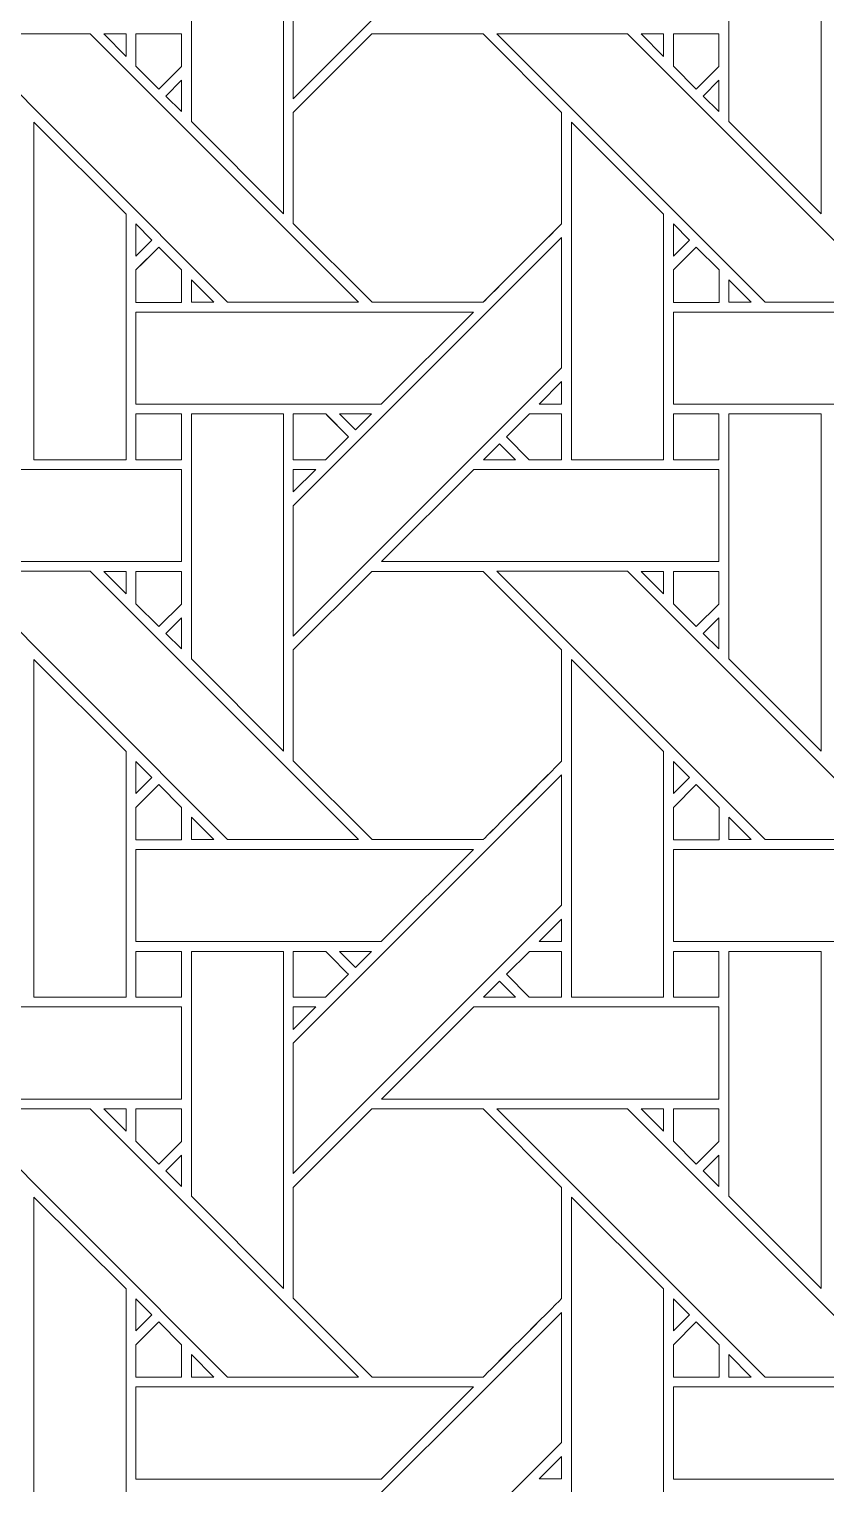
# Model space of a CAD drawing. Header units: inches. Extents: x 4.9 to 19.9, y 1.6 to 16.6.
# Drawn here: x 13.103 to 14.509, y 4.4 to 6.968 of the extents above; entities that cross this region are included whole.
import ezdxf

# ---------------------------------------------------------------- set-up
doc = ezdxf.new("R2010")
doc.units = ezdxf.units.IN
doc.header["$MEASUREMENT"] = 0
doc.layers.add('Design', color=7, linetype='Continuous', lineweight=0)

msp = doc.modelspace()

# ---------------------------------------------------------------- linework, layer by layer
at = {"layer": 'Design'}
for points, knots in [([(12.3829, 16.5948), (8.2407, 16.5948), (4.8829, 13.2369), (4.8829, 9.0948), (4.8829, 4.9526), (8.2407, 1.5948), (12.3829, 1.5948), (16.525, 1.5948), (19.8829, 4.9526), (19.8829, 9.0948), (19.8829, 13.2369), (16.525, 16.5948), (12.3829, 16.5948)], [0, 0, 0, 0, 1, 1, 1, 2, 2, 2, 3, 3, 3, 4, 4, 4, 4]), ([(12.3829, 15.6543), (8.7601, 15.6543), (5.8233, 12.7175), (5.8233, 9.0948), (5.8233, 5.472), (8.7601, 2.5353), (12.3829, 2.5353), (16.0056, 2.5353), (18.9424, 5.472), (18.9424, 9.0948), (18.9424, 12.7175), (16.0056, 15.6543), (12.3829, 15.6543)], [0, 0, 0, 0, 1, 1, 1, 2, 2, 2, 3, 3, 3, 4, 4, 4, 4]), ([(13.5691, 7.0756), (13.5691, 7.0756), (14.0428, 7.5492), (14.0428, 7.5492), (14.0428, 7.5492), (14.0428, 7.3192), (14.0428, 7.3192), (14.0428, 7.3192), (13.5691, 6.8455), (13.5691, 6.8455), (13.5691, 6.8455), (13.5691, 7.0756), (13.5691, 7.0756)], [0, 0, 0, 0, 1, 1, 1, 2, 2, 2, 3, 3, 3, 4, 4, 4, 4]), ([(13.552, 7.2377), (13.552, 7.2377), (13.552, 6.6426), (13.552, 6.6426), (13.552, 6.6426), (13.3891, 6.8055), (13.3891, 6.8055), (13.3891, 6.8055), (13.3891, 7.2377), (13.3891, 7.2377), (13.3891, 7.2377), (13.552, 7.2377), (13.552, 7.2377)], [0, 0, 0, 0, 1, 1, 1, 2, 2, 2, 3, 3, 3, 4, 4, 4, 4]), ([(14.5007, 7.2377), (14.5007, 7.2377), (14.5007, 6.6426), (14.5007, 6.6426), (14.5007, 6.6426), (14.3378, 6.8055), (14.3378, 6.8055), (14.3378, 6.8055), (14.3378, 7.2377), (14.3378, 7.2377), (14.3378, 7.2377), (14.5007, 7.2377), (14.5007, 7.2377)], [0, 0, 0, 0, 1, 1, 1, 2, 2, 2, 3, 3, 3, 4, 4, 4, 4]), ([(12.9795, 6.9599), (12.9795, 6.9599), (13.2105, 6.9599), (13.2105, 6.9599), (13.2105, 6.9599), (13.6841, 6.4862), (13.6841, 6.4862), (13.6841, 6.4862), (13.4531, 6.4862), (13.4531, 6.4862), (13.4531, 6.4862), (12.9795, 6.9599), (12.9795, 6.9599)], [0, 0, 0, 0, 1, 1, 1, 2, 2, 2, 3, 3, 3, 4, 4, 4, 4]), ([(13.2741, 6.9599), (13.2741, 6.9599), (13.2741, 6.92), (13.2741, 6.92), (13.2741, 6.92), (13.2346, 6.9599), (13.2346, 6.9599), (13.2346, 6.9599), (13.2741, 6.9599), (13.2741, 6.9599)], [0, 0, 0, 0, 1, 1, 1, 2, 2, 2, 3, 3, 3, 3]), ([(13.3715, 6.9599), (13.3715, 6.9599), (13.3715, 6.9023), (13.3715, 6.9023), (13.3715, 6.9023), (13.3316, 6.8623), (13.3316, 6.8623), (13.3316, 6.8623), (13.2913, 6.9027), (13.2913, 6.9027), (13.2913, 6.9027), (13.2913, 6.9599), (13.2913, 6.9599), (13.2913, 6.9599), (13.3715, 6.9599), (13.3715, 6.9599)], [0, 0, 0, 0, 1, 1, 1, 2, 2, 2, 3, 3, 3, 4, 4, 4, 5, 5, 5, 5]), ([(13.3316, 6.8623), (13.3316, 6.8623), (13.2913, 6.9027), (13.2913, 6.9027), (13.2913, 6.9027), (13.2913, 6.9599), (13.2913, 6.9599), (13.2913, 6.9599), (13.3715, 6.9599), (13.3715, 6.9599), (13.3715, 6.9599), (13.3715, 6.9023), (13.3715, 6.9023), (13.3715, 6.9023), (13.3316, 6.8623), (13.3316, 6.8623)], [0, 0, 0, 0, 1, 1, 1, 2, 2, 2, 3, 3, 3, 4, 4, 4, 5, 5, 5, 5]), ([(13.7078, 6.9598), (13.7078, 6.9598), (13.904, 6.9598), (13.904, 6.9598), (13.904, 6.9598), (14.0428, 6.8211), (14.0428, 6.8211), (14.0428, 6.8211), (14.0428, 6.6249), (14.0428, 6.6249), (14.025, 6.607), (13.9131, 6.4952), (13.9041, 6.4862), (13.9041, 6.4862), (13.7084, 6.4862), (13.7084, 6.4862), (13.7084, 6.4862), (13.5691, 6.6255), (13.5691, 6.6255), (13.5691, 6.6255), (13.5691, 6.8211), (13.5691, 6.8211), (13.5691, 6.8211), (13.7078, 6.9598), (13.7078, 6.9598)], [0, 0, 0, 0, 1, 1, 1, 2, 2, 2, 3, 3, 3, 4, 4, 4, 5, 5, 5, 6, 6, 6, 7, 7, 7, 8, 8, 8, 8]), ([(13.5691, 6.6255), (13.5691, 6.6255), (13.5691, 6.8211), (13.5691, 6.8211), (13.5691, 6.8211), (13.7078, 6.9598), (13.7078, 6.9598), (13.7078, 6.9598), (13.904, 6.9598), (13.904, 6.9598), (13.904, 6.9598), (14.0428, 6.8211), (14.0428, 6.8211), (14.0428, 6.8211), (14.0428, 6.6249), (14.0428, 6.6249), (14.0247, 6.6067), (13.9129, 6.495), (13.9041, 6.4862), (13.9041, 6.4862), (13.7084, 6.4862), (13.7084, 6.4862), (13.7084, 6.4862), (13.5691, 6.6255), (13.5691, 6.6255)], [0, 0, 0, 0, 1, 1, 1, 2, 2, 2, 3, 3, 3, 4, 4, 4, 5, 5, 5, 6, 6, 6, 7, 7, 7, 8, 8, 8, 8]), ([(13.9283, 6.9599), (13.9283, 6.9599), (14.1592, 6.9599), (14.1592, 6.9599), (14.1592, 6.9599), (14.6329, 6.4862), (14.6329, 6.4862), (14.6329, 6.4862), (14.4018, 6.4862), (14.4018, 6.4862), (14.4018, 6.4862), (13.9283, 6.9599), (13.9283, 6.9599)], [0, 0, 0, 0, 1, 1, 1, 2, 2, 2, 3, 3, 3, 4, 4, 4, 4]), ([(14.2228, 6.9599), (14.2228, 6.9599), (14.2228, 6.92), (14.2228, 6.92), (14.2228, 6.92), (14.1833, 6.9599), (14.1833, 6.9599), (14.1833, 6.9599), (14.2228, 6.9599), (14.2228, 6.9599)], [0, 0, 0, 0, 1, 1, 1, 2, 2, 2, 3, 3, 3, 3]), ([(14.3203, 6.9599), (14.3203, 6.9599), (14.3203, 6.9023), (14.3203, 6.9023), (14.3203, 6.9023), (14.2803, 6.8623), (14.2803, 6.8623), (14.2803, 6.8623), (14.24, 6.9027), (14.24, 6.9027), (14.24, 6.9027), (14.24, 6.9599), (14.24, 6.9599), (14.24, 6.9599), (14.3203, 6.9599), (14.3203, 6.9599)], [0, 0, 0, 0, 1, 1, 1, 2, 2, 2, 3, 3, 3, 4, 4, 4, 5, 5, 5, 5]), ([(14.2803, 6.8623), (14.2803, 6.8623), (14.24, 6.9027), (14.24, 6.9027), (14.24, 6.9027), (14.24, 6.9599), (14.24, 6.9599), (14.24, 6.9599), (14.3203, 6.9599), (14.3203, 6.9599), (14.3203, 6.9599), (14.3203, 6.9023), (14.3203, 6.9023), (14.3203, 6.9023), (14.2803, 6.8623), (14.2803, 6.8623)], [0, 0, 0, 0, 1, 1, 1, 2, 2, 2, 3, 3, 3, 4, 4, 4, 5, 5, 5, 5]), ([(13.3715, 6.878), (13.3715, 6.878), (13.3715, 6.8229), (13.3715, 6.8229), (13.3715, 6.8229), (13.3438, 6.8503), (13.3438, 6.8503), (13.3438, 6.8503), (13.3715, 6.878), (13.3715, 6.878)], [0, 0, 0, 0, 1, 1, 1, 2, 2, 2, 3, 3, 3, 3]), ([(14.3203, 6.878), (14.3203, 6.878), (14.3203, 6.8229), (14.3203, 6.8229), (14.3203, 6.8229), (14.2925, 6.8503), (14.2925, 6.8503), (14.2925, 6.8503), (14.3203, 6.878), (14.3203, 6.878)], [0, 0, 0, 0, 1, 1, 1, 2, 2, 2, 3, 3, 3, 3]), ([(13.274, 6.6419), (13.274, 6.6419), (13.274, 6.2082), (13.274, 6.2082), (13.274, 6.2082), (13.1112, 6.2082), (13.1112, 6.2082), (13.1112, 6.2082), (13.1112, 6.8041), (13.1112, 6.8041), (13.1112, 6.8041), (13.274, 6.6419), (13.274, 6.6419)], [0, 0, 0, 0, 1, 1, 1, 2, 2, 2, 3, 3, 3, 4, 4, 4, 4]), ([(14.2227, 6.6419), (14.2227, 6.6419), (14.2227, 6.2082), (14.2227, 6.2082), (14.2227, 6.2082), (14.0599, 6.2082), (14.0599, 6.2082), (14.0599, 6.2082), (14.0599, 6.8041), (14.0599, 6.8041), (14.0599, 6.8041), (14.2227, 6.6419), (14.2227, 6.6419)], [0, 0, 0, 0, 1, 1, 1, 2, 2, 2, 3, 3, 3, 4, 4, 4, 4]), ([(13.2913, 6.5677), (13.2913, 6.5677), (13.2913, 6.6244), (13.2913, 6.6244), (13.2913, 6.6244), (13.3195, 6.5958), (13.3195, 6.5958), (13.3195, 6.5958), (13.2913, 6.5677), (13.2913, 6.5677)], [0, 0, 0, 0, 1, 1, 1, 2, 2, 2, 3, 3, 3, 3]), ([(13.5691, 6.1269), (13.5691, 6.1269), (14.0428, 6.6005), (14.0428, 6.6005), (14.0428, 6.6005), (14.0428, 6.3705), (14.0428, 6.3705), (14.0428, 6.3705), (13.5691, 5.8968), (13.5691, 5.8968), (13.5691, 5.8968), (13.5691, 6.1269), (13.5691, 6.1269)], [0, 0, 0, 0, 1, 1, 1, 2, 2, 2, 3, 3, 3, 4, 4, 4, 4]), ([(14.24, 6.5677), (14.24, 6.5677), (14.24, 6.6244), (14.24, 6.6244), (14.24, 6.6244), (14.2682, 6.5958), (14.2682, 6.5958), (14.2682, 6.5958), (14.24, 6.5677), (14.24, 6.5677)], [0, 0, 0, 0, 1, 1, 1, 2, 2, 2, 3, 3, 3, 3]), ([(13.2913, 6.486), (13.2913, 6.486), (13.2913, 6.5433), (13.2913, 6.5433), (13.2913, 6.5433), (13.3316, 6.5836), (13.3316, 6.5836), (13.3316, 6.5836), (13.3719, 6.5433), (13.3719, 6.5433), (13.3719, 6.5433), (13.3719, 6.486), (13.3719, 6.486), (13.3719, 6.486), (13.2913, 6.486), (13.2913, 6.486)], [0, 0, 0, 0, 1, 1, 1, 2, 2, 2, 3, 3, 3, 4, 4, 4, 5, 5, 5, 5]), ([(13.3049, 6.5569), (13.3049, 6.5569), (13.3316, 6.5836), (13.3316, 6.5836), (13.3316, 6.5836), (13.3719, 6.5433), (13.3719, 6.5433), (13.3719, 6.5433), (13.3719, 6.486), (13.3719, 6.486), (13.3719, 6.486), (13.2913, 6.486), (13.2913, 6.486), (13.2913, 6.486), (13.2913, 6.5433), (13.2913, 6.5433), (13.2913, 6.5433), (13.3049, 6.5569), (13.3049, 6.5569)], [0, 0, 0, 0, 1, 1, 1, 2, 2, 2, 3, 3, 3, 4, 4, 4, 5, 5, 5, 6, 6, 6, 6]), ([(14.24, 6.486), (14.24, 6.486), (14.24, 6.5433), (14.24, 6.5433), (14.24, 6.5433), (14.2803, 6.5836), (14.2803, 6.5836), (14.2803, 6.5836), (14.3207, 6.5433), (14.3207, 6.5433), (14.3207, 6.5433), (14.3207, 6.486), (14.3207, 6.486), (14.3207, 6.486), (14.24, 6.486), (14.24, 6.486)], [0, 0, 0, 0, 1, 1, 1, 2, 2, 2, 3, 3, 3, 4, 4, 4, 5, 5, 5, 5]), ([(14.24, 6.5433), (14.24, 6.5433), (14.2803, 6.5836), (14.2803, 6.5836), (14.2803, 6.5836), (14.3207, 6.5433), (14.3207, 6.5433), (14.3207, 6.5433), (14.3207, 6.486), (14.3207, 6.486), (14.3207, 6.486), (14.24, 6.486), (14.24, 6.486), (14.24, 6.486), (14.24, 6.5433), (14.24, 6.5433)], [0, 0, 0, 0, 1, 1, 1, 2, 2, 2, 3, 3, 3, 4, 4, 4, 5, 5, 5, 5]), ([(13.4289, 6.4862), (13.4289, 6.4862), (13.3892, 6.4862), (13.3892, 6.4862), (13.3892, 6.4862), (13.3892, 6.526), (13.3892, 6.526), (13.3892, 6.526), (13.4289, 6.4862), (13.4289, 6.4862)], [0, 0, 0, 0, 1, 1, 1, 2, 2, 2, 3, 3, 3, 3]), ([(14.3776, 6.4862), (14.3776, 6.4862), (14.3379, 6.4862), (14.3379, 6.4862), (14.3379, 6.4862), (14.3379, 6.526), (14.3379, 6.526), (14.3379, 6.526), (14.3776, 6.4862), (14.3776, 6.4862)], [0, 0, 0, 0, 1, 1, 1, 2, 2, 2, 3, 3, 3, 3]), ([(13.2913, 6.3063), (13.2913, 6.3063), (13.2913, 6.469), (13.2913, 6.469), (13.2913, 6.469), (13.887, 6.469), (13.887, 6.469), (13.887, 6.469), (13.7242, 6.3063), (13.7242, 6.3063), (13.7242, 6.3063), (13.2913, 6.3063), (13.2913, 6.3063)], [0, 0, 0, 0, 1, 1, 1, 2, 2, 2, 3, 3, 3, 4, 4, 4, 4]), ([(14.24, 6.3063), (14.24, 6.3063), (14.24, 6.469), (14.24, 6.469), (14.24, 6.469), (14.8357, 6.469), (14.8357, 6.469), (14.8357, 6.469), (14.673, 6.3063), (14.673, 6.3063), (14.673, 6.3063), (14.24, 6.3063), (14.24, 6.3063)], [0, 0, 0, 0, 1, 1, 1, 2, 2, 2, 3, 3, 3, 4, 4, 4, 4]), ([(14.003, 6.3063), (14.003, 6.3063), (14.0428, 6.3461), (14.0428, 6.3461), (14.0428, 6.3461), (14.0428, 6.3063), (14.0428, 6.3063), (14.0428, 6.3063), (14.003, 6.3063), (14.003, 6.3063)], [0, 0, 0, 0, 1, 1, 1, 2, 2, 2, 3, 3, 3, 3]), ([(13.2913, 6.289), (13.2913, 6.289), (13.3715, 6.289), (13.3715, 6.289), (13.3715, 6.289), (13.3715, 6.2082), (13.3715, 6.2082), (13.3715, 6.2082), (13.2913, 6.2082), (13.2913, 6.2082), (13.2913, 6.2082), (13.2913, 6.289), (13.2913, 6.289)], [0, 0, 0, 0, 1, 1, 1, 2, 2, 2, 3, 3, 3, 4, 4, 4, 4]), ([(13.3715, 6.289), (13.3715, 6.289), (13.3715, 6.2082), (13.3715, 6.2082), (13.3715, 6.2082), (13.2913, 6.2082), (13.2913, 6.2082), (13.2913, 6.2082), (13.2913, 6.289), (13.2913, 6.289), (13.2913, 6.289), (13.3715, 6.289), (13.3715, 6.289)], [0, 0, 0, 0, 1, 1, 1, 2, 2, 2, 3, 3, 3, 4, 4, 4, 4]), ([(13.552, 6.289), (13.552, 6.289), (13.552, 5.6939), (13.552, 5.6939), (13.552, 5.6939), (13.3891, 5.8568), (13.3891, 5.8568), (13.3891, 5.8568), (13.3891, 6.289), (13.3891, 6.289), (13.3891, 6.289), (13.552, 6.289), (13.552, 6.289)], [0, 0, 0, 0, 1, 1, 1, 2, 2, 2, 3, 3, 3, 4, 4, 4, 4]), ([(13.6262, 6.289), (13.6313, 6.2839), (13.6621, 6.2531), (13.6665, 6.2486), (13.6665, 6.2486), (13.6261, 6.2082), (13.6261, 6.2082), (13.6261, 6.2082), (13.5691, 6.2082), (13.5691, 6.2082), (13.5691, 6.2082), (13.5691, 6.289), (13.5691, 6.289), (13.5691, 6.289), (13.6262, 6.289), (13.6262, 6.289)], [0, 0, 0, 0, 1, 1, 1, 2, 2, 2, 3, 3, 3, 4, 4, 4, 5, 5, 5, 5]), ([(13.5691, 6.2082), (13.5691, 6.2082), (13.5691, 6.289), (13.5691, 6.289), (13.5691, 6.289), (13.6262, 6.289), (13.6262, 6.289), (13.6262, 6.289), (13.6665, 6.2486), (13.6665, 6.2486), (13.6665, 6.2486), (13.6261, 6.2082), (13.6261, 6.2082), (13.6261, 6.2082), (13.5691, 6.2082), (13.5691, 6.2082)], [0, 0, 0, 0, 1, 1, 1, 2, 2, 2, 3, 3, 3, 4, 4, 4, 5, 5, 5, 5]), ([(13.6505, 6.289), (13.6505, 6.289), (13.707, 6.289), (13.707, 6.289), (13.707, 6.289), (13.6787, 6.2608), (13.6787, 6.2608), (13.6787, 6.2608), (13.6505, 6.289), (13.6505, 6.289)], [0, 0, 0, 0, 1, 1, 1, 2, 2, 2, 3, 3, 3, 3]), ([(13.9857, 6.2082), (13.9857, 6.2082), (13.9453, 6.2486), (13.9453, 6.2486), (13.9453, 6.2486), (13.9858, 6.289), (13.9858, 6.289), (13.9858, 6.289), (14.0428, 6.289), (14.0428, 6.289), (14.0428, 6.289), (14.0428, 6.2082), (14.0428, 6.2082), (14.0428, 6.2082), (13.9857, 6.2082), (13.9857, 6.2082)], [0, 0, 0, 0, 1, 1, 1, 2, 2, 2, 3, 3, 3, 4, 4, 4, 5, 5, 5, 5]), ([(13.9453, 6.2486), (13.9453, 6.2486), (13.9858, 6.289), (13.9858, 6.289), (13.9858, 6.289), (14.0428, 6.289), (14.0428, 6.289), (14.0428, 6.289), (14.0428, 6.2082), (14.0428, 6.2082), (14.0428, 6.2082), (13.9857, 6.2082), (13.9857, 6.2082), (13.9857, 6.2082), (13.9453, 6.2486), (13.9453, 6.2486)], [0, 0, 0, 0, 1, 1, 1, 2, 2, 2, 3, 3, 3, 4, 4, 4, 5, 5, 5, 5]), ([(14.3203, 6.2082), (14.3203, 6.2082), (14.24, 6.2082), (14.24, 6.2082), (14.24, 6.2082), (14.24, 6.289), (14.24, 6.289), (14.24, 6.289), (14.3203, 6.289), (14.3203, 6.289), (14.3203, 6.289), (14.3203, 6.2082), (14.3203, 6.2082)], [0, 0, 0, 0, 1, 1, 1, 2, 2, 2, 3, 3, 3, 4, 4, 4, 4]), ([(14.24, 6.2082), (14.24, 6.2082), (14.24, 6.289), (14.24, 6.289), (14.24, 6.289), (14.3203, 6.289), (14.3203, 6.289), (14.3203, 6.289), (14.3203, 6.2082), (14.3203, 6.2082), (14.3203, 6.2082), (14.24, 6.2082), (14.24, 6.2082)], [0, 0, 0, 0, 1, 1, 1, 2, 2, 2, 3, 3, 3, 4, 4, 4, 4]), ([(14.5007, 6.289), (14.5007, 6.289), (14.5007, 5.6939), (14.5007, 5.6939), (14.5007, 5.6939), (14.3378, 5.8568), (14.3378, 5.8568), (14.3378, 5.8568), (14.3378, 6.289), (14.3378, 6.289), (14.3378, 6.289), (14.5007, 6.289), (14.5007, 6.289)], [0, 0, 0, 0, 1, 1, 1, 2, 2, 2, 3, 3, 3, 4, 4, 4, 4]), ([(13.9615, 6.2082), (13.9615, 6.2082), (13.905, 6.2082), (13.905, 6.2082), (13.905, 6.2082), (13.9332, 6.2365), (13.9332, 6.2365), (13.9332, 6.2365), (13.9615, 6.2082), (13.9615, 6.2082)], [0, 0, 0, 0, 1, 1, 1, 2, 2, 2, 3, 3, 3, 3]), ([(12.7762, 6.0283), (12.7762, 6.0283), (12.9391, 6.1911), (12.9391, 6.1911), (12.9391, 6.1911), (13.3715, 6.1911), (13.3715, 6.1911), (13.3715, 6.1911), (13.3715, 6.0283), (13.3715, 6.0283), (13.3715, 6.0283), (12.7762, 6.0283), (12.7762, 6.0283)], [0, 0, 0, 0, 1, 1, 1, 2, 2, 2, 3, 3, 3, 4, 4, 4, 4]), ([(13.609, 6.1911), (13.609, 6.1911), (13.5691, 6.1513), (13.5691, 6.1513), (13.5691, 6.1513), (13.5691, 6.1911), (13.5691, 6.1911), (13.5691, 6.1911), (13.609, 6.1911), (13.609, 6.1911)], [0, 0, 0, 0, 1, 1, 1, 2, 2, 2, 3, 3, 3, 3]), ([(13.725, 6.0283), (13.725, 6.0283), (13.8878, 6.1911), (13.8878, 6.1911), (13.8878, 6.1911), (14.3203, 6.1911), (14.3203, 6.1911), (14.3203, 6.1911), (14.3203, 6.0283), (14.3203, 6.0283), (14.3203, 6.0283), (13.725, 6.0283), (13.725, 6.0283)], [0, 0, 0, 0, 1, 1, 1, 2, 2, 2, 3, 3, 3, 4, 4, 4, 4]), ([(12.9795, 6.0112), (12.9795, 6.0112), (13.2105, 6.0112), (13.2105, 6.0112), (13.2105, 6.0112), (13.6841, 5.5375), (13.6841, 5.5375), (13.6841, 5.5375), (13.4531, 5.5375), (13.4531, 5.5375), (13.4531, 5.5375), (12.9795, 6.0112), (12.9795, 6.0112)], [0, 0, 0, 0, 1, 1, 1, 2, 2, 2, 3, 3, 3, 4, 4, 4, 4]), ([(13.2741, 6.0111), (13.2741, 6.0111), (13.2741, 5.9713), (13.2741, 5.9713), (13.2741, 5.9713), (13.2346, 6.0111), (13.2346, 6.0111), (13.2346, 6.0111), (13.2741, 6.0111), (13.2741, 6.0111)], [0, 0, 0, 0, 1, 1, 1, 2, 2, 2, 3, 3, 3, 3]), ([(13.3715, 6.0111), (13.3715, 6.0111), (13.3715, 5.9535), (13.3715, 5.9535), (13.3715, 5.9535), (13.3316, 5.9136), (13.3316, 5.9136), (13.3316, 5.9136), (13.2913, 5.9539), (13.2913, 5.9539), (13.2913, 5.9539), (13.2913, 6.0111), (13.2913, 6.0111), (13.2913, 6.0111), (13.3715, 6.0111), (13.3715, 6.0111)], [0, 0, 0, 0, 1, 1, 1, 2, 2, 2, 3, 3, 3, 4, 4, 4, 5, 5, 5, 5]), ([(13.3316, 5.9136), (13.3316, 5.9136), (13.2913, 5.9539), (13.2913, 5.9539), (13.2913, 5.9539), (13.2913, 6.0111), (13.2913, 6.0111), (13.2913, 6.0111), (13.3715, 6.0111), (13.3715, 6.0111), (13.3715, 6.0111), (13.3715, 5.9535), (13.3715, 5.9535), (13.3715, 5.9535), (13.3316, 5.9136), (13.3316, 5.9136)], [0, 0, 0, 0, 1, 1, 1, 2, 2, 2, 3, 3, 3, 4, 4, 4, 5, 5, 5, 5]), ([(13.7078, 6.0111), (13.7078, 6.0111), (13.904, 6.0111), (13.904, 6.0111), (13.904, 6.0111), (14.0428, 5.8724), (14.0428, 5.8724), (14.0428, 5.8724), (14.0428, 5.6762), (14.0428, 5.6762), (14.025, 5.6582), (13.9131, 5.5465), (13.9041, 5.5375), (13.9041, 5.5375), (13.7084, 5.5375), (13.7084, 5.5375), (13.7084, 5.5375), (13.5691, 5.6767), (13.5691, 5.6767), (13.5691, 5.6767), (13.5691, 5.8724), (13.5691, 5.8724), (13.5691, 5.8724), (13.7078, 6.0111), (13.7078, 6.0111)], [0, 0, 0, 0, 1, 1, 1, 2, 2, 2, 3, 3, 3, 4, 4, 4, 5, 5, 5, 6, 6, 6, 7, 7, 7, 8, 8, 8, 8]), ([(13.5691, 5.6767), (13.5691, 5.6767), (13.5691, 5.8724), (13.5691, 5.8724), (13.5691, 5.8724), (13.7078, 6.0111), (13.7078, 6.0111), (13.7078, 6.0111), (13.904, 6.0111), (13.904, 6.0111), (13.904, 6.0111), (14.0428, 5.8724), (14.0428, 5.8724), (14.0428, 5.8724), (14.0428, 5.6762), (14.0428, 5.6762), (14.0248, 5.658), (13.9129, 5.5463), (13.9041, 5.5375), (13.9041, 5.5375), (13.7084, 5.5375), (13.7084, 5.5375), (13.7084, 5.5375), (13.5691, 5.6767), (13.5691, 5.6767)], [0, 0, 0, 0, 1, 1, 1, 2, 2, 2, 3, 3, 3, 4, 4, 4, 5, 5, 5, 6, 6, 6, 7, 7, 7, 8, 8, 8, 8]), ([(13.9283, 6.0112), (13.9283, 6.0112), (14.1592, 6.0112), (14.1592, 6.0112), (14.1592, 6.0112), (14.6329, 5.5375), (14.6329, 5.5375), (14.6329, 5.5375), (14.4018, 5.5375), (14.4018, 5.5375), (14.4018, 5.5375), (13.9283, 6.0112), (13.9283, 6.0112)], [0, 0, 0, 0, 1, 1, 1, 2, 2, 2, 3, 3, 3, 4, 4, 4, 4]), ([(14.2228, 6.0111), (14.2228, 6.0111), (14.2228, 5.9713), (14.2228, 5.9713), (14.2228, 5.9713), (14.1833, 6.0111), (14.1833, 6.0111), (14.1833, 6.0111), (14.2228, 6.0111), (14.2228, 6.0111)], [0, 0, 0, 0, 1, 1, 1, 2, 2, 2, 3, 3, 3, 3]), ([(14.3203, 6.0111), (14.3203, 6.0111), (14.3203, 5.9535), (14.3203, 5.9535), (14.3203, 5.9535), (14.2803, 5.9136), (14.2803, 5.9136), (14.2803, 5.9136), (14.24, 5.9539), (14.24, 5.9539), (14.24, 5.9539), (14.24, 6.0111), (14.24, 6.0111), (14.24, 6.0111), (14.3203, 6.0111), (14.3203, 6.0111)], [0, 0, 0, 0, 1, 1, 1, 2, 2, 2, 3, 3, 3, 4, 4, 4, 5, 5, 5, 5]), ([(14.2803, 5.9136), (14.2803, 5.9136), (14.24, 5.9539), (14.24, 5.9539), (14.24, 5.9539), (14.24, 6.0111), (14.24, 6.0111), (14.24, 6.0111), (14.3203, 6.0111), (14.3203, 6.0111), (14.3203, 6.0111), (14.3203, 5.9535), (14.3203, 5.9535), (14.3203, 5.9535), (14.2803, 5.9136), (14.2803, 5.9136)], [0, 0, 0, 0, 1, 1, 1, 2, 2, 2, 3, 3, 3, 4, 4, 4, 5, 5, 5, 5]), ([(13.3715, 5.9293), (13.3715, 5.9293), (13.3715, 5.8741), (13.3715, 5.8741), (13.3715, 5.8741), (13.3438, 5.9015), (13.3438, 5.9015), (13.3438, 5.9015), (13.3715, 5.9293), (13.3715, 5.9293)], [0, 0, 0, 0, 1, 1, 1, 2, 2, 2, 3, 3, 3, 3]), ([(14.3203, 5.9293), (14.3203, 5.9293), (14.3203, 5.8741), (14.3203, 5.8741), (14.3203, 5.8741), (14.2925, 5.9015), (14.2925, 5.9015), (14.2925, 5.9015), (14.3203, 5.9293), (14.3203, 5.9293)], [0, 0, 0, 0, 1, 1, 1, 2, 2, 2, 3, 3, 3, 3]), ([(13.274, 5.6932), (13.274, 5.6932), (13.274, 5.2595), (13.274, 5.2595), (13.274, 5.2595), (13.1112, 5.2595), (13.1112, 5.2595), (13.1112, 5.2595), (13.1112, 5.8553), (13.1112, 5.8553), (13.1112, 5.8553), (13.274, 5.6932), (13.274, 5.6932)], [0, 0, 0, 0, 1, 1, 1, 2, 2, 2, 3, 3, 3, 4, 4, 4, 4]), ([(14.2227, 5.6932), (14.2227, 5.6932), (14.2227, 5.2595), (14.2227, 5.2595), (14.2227, 5.2595), (14.0599, 5.2595), (14.0599, 5.2595), (14.0599, 5.2595), (14.0599, 5.8553), (14.0599, 5.8553), (14.0599, 5.8553), (14.2227, 5.6932), (14.2227, 5.6932)], [0, 0, 0, 0, 1, 1, 1, 2, 2, 2, 3, 3, 3, 4, 4, 4, 4]), ([(13.2913, 5.6189), (13.2913, 5.6189), (13.2913, 5.6757), (13.2913, 5.6757), (13.2913, 5.6757), (13.3195, 5.6471), (13.3195, 5.6471), (13.3195, 5.6471), (13.2913, 5.6189), (13.2913, 5.6189)], [0, 0, 0, 0, 1, 1, 1, 2, 2, 2, 3, 3, 3, 3]), ([(13.5691, 5.1782), (13.5691, 5.1782), (14.0428, 5.6518), (14.0428, 5.6518), (14.0428, 5.6518), (14.0428, 5.4217), (14.0428, 5.4217), (14.0428, 5.4217), (13.5691, 4.9481), (13.5691, 4.9481), (13.5691, 4.9481), (13.5691, 5.1782), (13.5691, 5.1782)], [0, 0, 0, 0, 1, 1, 1, 2, 2, 2, 3, 3, 3, 4, 4, 4, 4]), ([(14.24, 5.6189), (14.24, 5.6189), (14.24, 5.6757), (14.24, 5.6757), (14.24, 5.6757), (14.2682, 5.6471), (14.2682, 5.6471), (14.2682, 5.6471), (14.24, 5.6189), (14.24, 5.6189)], [0, 0, 0, 0, 1, 1, 1, 2, 2, 2, 3, 3, 3, 3]), ([(13.2913, 5.5372), (13.2913, 5.5372), (13.2913, 5.5945), (13.2913, 5.5945), (13.2913, 5.5945), (13.3316, 5.6349), (13.3316, 5.6349), (13.3316, 5.6349), (13.3719, 5.5945), (13.3719, 5.5945), (13.3719, 5.5945), (13.3719, 5.5372), (13.3719, 5.5372), (13.3719, 5.5372), (13.2913, 5.5372), (13.2913, 5.5372)], [0, 0, 0, 0, 1, 1, 1, 2, 2, 2, 3, 3, 3, 4, 4, 4, 5, 5, 5, 5]), ([(13.3316, 5.6349), (13.3316, 5.6349), (13.3719, 5.5945), (13.3719, 5.5945), (13.3719, 5.5945), (13.3719, 5.5372), (13.3719, 5.5372), (13.3719, 5.5372), (13.2913, 5.5372), (13.2913, 5.5372), (13.2913, 5.5372), (13.2913, 5.5945), (13.2913, 5.5945), (13.2913, 5.5945), (13.3316, 5.6349), (13.3316, 5.6349)], [0, 0, 0, 0, 1, 1, 1, 2, 2, 2, 3, 3, 3, 4, 4, 4, 5, 5, 5, 5]), ([(14.24, 5.5372), (14.24, 5.5372), (14.24, 5.5945), (14.24, 5.5945), (14.24, 5.5945), (14.2803, 5.6349), (14.2803, 5.6349), (14.2803, 5.6349), (14.3207, 5.5945), (14.3207, 5.5945), (14.3207, 5.5945), (14.3207, 5.5372), (14.3207, 5.5372), (14.3207, 5.5372), (14.24, 5.5372), (14.24, 5.5372)], [0, 0, 0, 0, 1, 1, 1, 2, 2, 2, 3, 3, 3, 4, 4, 4, 5, 5, 5, 5]), ([(14.24, 5.5945), (14.24, 5.5945), (14.2803, 5.6349), (14.2803, 5.6349), (14.2803, 5.6349), (14.3207, 5.5945), (14.3207, 5.5945), (14.3207, 5.5945), (14.3207, 5.5372), (14.3207, 5.5372), (14.3207, 5.5372), (14.24, 5.5372), (14.24, 5.5372), (14.24, 5.5372), (14.24, 5.5945), (14.24, 5.5945)], [0, 0, 0, 0, 1, 1, 1, 2, 2, 2, 3, 3, 3, 4, 4, 4, 5, 5, 5, 5]), ([(13.4289, 5.5375), (13.4289, 5.5375), (13.3892, 5.5375), (13.3892, 5.5375), (13.3892, 5.5375), (13.3892, 5.5773), (13.3892, 5.5773), (13.3892, 5.5773), (13.4289, 5.5375), (13.4289, 5.5375)], [0, 0, 0, 0, 1, 1, 1, 2, 2, 2, 3, 3, 3, 3]), ([(14.3776, 5.5375), (14.3776, 5.5375), (14.3379, 5.5375), (14.3379, 5.5375), (14.3379, 5.5375), (14.3379, 5.5773), (14.3379, 5.5773), (14.3379, 5.5773), (14.3776, 5.5375), (14.3776, 5.5375)], [0, 0, 0, 0, 1, 1, 1, 2, 2, 2, 3, 3, 3, 3]), ([(13.2913, 5.3576), (13.2913, 5.3576), (13.2913, 5.5203), (13.2913, 5.5203), (13.2913, 5.5203), (13.887, 5.5203), (13.887, 5.5203), (13.887, 5.5203), (13.7242, 5.3576), (13.7242, 5.3576), (13.7242, 5.3576), (13.2913, 5.3576), (13.2913, 5.3576)], [0, 0, 0, 0, 1, 1, 1, 2, 2, 2, 3, 3, 3, 4, 4, 4, 4]), ([(14.24, 5.3576), (14.24, 5.3576), (14.24, 5.5203), (14.24, 5.5203), (14.24, 5.5203), (14.8357, 5.5203), (14.8357, 5.5203), (14.8357, 5.5203), (14.673, 5.3576), (14.673, 5.3576), (14.673, 5.3576), (14.24, 5.3576), (14.24, 5.3576)], [0, 0, 0, 0, 1, 1, 1, 2, 2, 2, 3, 3, 3, 4, 4, 4, 4]), ([(14.003, 5.3576), (14.003, 5.3576), (14.0428, 5.3973), (14.0428, 5.3973), (14.0428, 5.3973), (14.0428, 5.3576), (14.0428, 5.3576), (14.0428, 5.3576), (14.003, 5.3576), (14.003, 5.3576)], [0, 0, 0, 0, 1, 1, 1, 2, 2, 2, 3, 3, 3, 3]), ([(13.2913, 5.3403), (13.2913, 5.3403), (13.3715, 5.3403), (13.3715, 5.3403), (13.3715, 5.3403), (13.3715, 5.2595), (13.3715, 5.2595), (13.3715, 5.2595), (13.2913, 5.2595), (13.2913, 5.2595), (13.2913, 5.2595), (13.2913, 5.3403), (13.2913, 5.3403)], [0, 0, 0, 0, 1, 1, 1, 2, 2, 2, 3, 3, 3, 4, 4, 4, 4]), ([(13.3715, 5.3403), (13.3715, 5.3403), (13.3715, 5.2595), (13.3715, 5.2595), (13.3715, 5.2595), (13.2913, 5.2595), (13.2913, 5.2595), (13.2913, 5.2595), (13.2913, 5.3403), (13.2913, 5.3403), (13.2913, 5.3403), (13.3715, 5.3403), (13.3715, 5.3403)], [0, 0, 0, 0, 1, 1, 1, 2, 2, 2, 3, 3, 3, 4, 4, 4, 4]), ([(13.552, 5.3403), (13.552, 5.3403), (13.552, 4.7452), (13.552, 4.7452), (13.552, 4.7452), (13.3891, 4.9081), (13.3891, 4.9081), (13.3891, 4.9081), (13.3891, 5.3403), (13.3891, 5.3403), (13.3891, 5.3403), (13.552, 5.3403), (13.552, 5.3403)], [0, 0, 0, 0, 1, 1, 1, 2, 2, 2, 3, 3, 3, 4, 4, 4, 4]), ([(13.6262, 5.3403), (13.6313, 5.3351), (13.6621, 5.3043), (13.6665, 5.2999), (13.6665, 5.2999), (13.6261, 5.2595), (13.6261, 5.2595), (13.6261, 5.2595), (13.5691, 5.2595), (13.5691, 5.2595), (13.5691, 5.2595), (13.5691, 5.3403), (13.5691, 5.3403), (13.5691, 5.3403), (13.6262, 5.3403), (13.6262, 5.3403)], [0, 0, 0, 0, 1, 1, 1, 2, 2, 2, 3, 3, 3, 4, 4, 4, 5, 5, 5, 5]), ([(13.5691, 5.2595), (13.5691, 5.2595), (13.5691, 5.3403), (13.5691, 5.3403), (13.5691, 5.3403), (13.6262, 5.3403), (13.6262, 5.3403), (13.6313, 5.3351), (13.6621, 5.3043), (13.6665, 5.2999), (13.6665, 5.2999), (13.6261, 5.2595), (13.6261, 5.2595), (13.6261, 5.2595), (13.5691, 5.2595), (13.5691, 5.2595)], [0, 0, 0, 0, 1, 1, 1, 2, 2, 2, 3, 3, 3, 4, 4, 4, 5, 5, 5, 5]), ([(13.6505, 5.3403), (13.6505, 5.3403), (13.707, 5.3403), (13.707, 5.3403), (13.707, 5.3403), (13.6787, 5.3121), (13.6787, 5.3121), (13.6787, 5.3121), (13.6505, 5.3403), (13.6505, 5.3403)], [0, 0, 0, 0, 1, 1, 1, 2, 2, 2, 3, 3, 3, 3]), ([(13.9857, 5.2595), (13.9857, 5.2595), (13.9453, 5.2998), (13.9453, 5.2998), (13.9453, 5.2998), (13.9858, 5.3403), (13.9858, 5.3403), (13.9858, 5.3403), (14.0428, 5.3403), (14.0428, 5.3403), (14.0428, 5.3403), (14.0428, 5.2595), (14.0428, 5.2595), (14.0428, 5.2595), (13.9857, 5.2595), (13.9857, 5.2595)], [0, 0, 0, 0, 1, 1, 1, 2, 2, 2, 3, 3, 3, 4, 4, 4, 5, 5, 5, 5]), ([(13.9453, 5.2998), (13.9453, 5.2998), (13.9858, 5.3403), (13.9858, 5.3403), (13.9858, 5.3403), (14.0428, 5.3403), (14.0428, 5.3403), (14.0428, 5.3403), (14.0428, 5.2595), (14.0428, 5.2595), (14.0428, 5.2595), (13.9857, 5.2595), (13.9857, 5.2595), (13.9857, 5.2595), (13.9453, 5.2998), (13.9453, 5.2998)], [0, 0, 0, 0, 1, 1, 1, 2, 2, 2, 3, 3, 3, 4, 4, 4, 5, 5, 5, 5]), ([(14.3203, 5.2595), (14.3203, 5.2595), (14.24, 5.2595), (14.24, 5.2595), (14.24, 5.2595), (14.24, 5.3403), (14.24, 5.3403), (14.24, 5.3403), (14.3203, 5.3403), (14.3203, 5.3403), (14.3203, 5.3403), (14.3203, 5.2595), (14.3203, 5.2595)], [0, 0, 0, 0, 1, 1, 1, 2, 2, 2, 3, 3, 3, 4, 4, 4, 4]), ([(14.24, 5.2595), (14.24, 5.2595), (14.24, 5.3403), (14.24, 5.3403), (14.24, 5.3403), (14.3203, 5.3403), (14.3203, 5.3403), (14.3203, 5.3403), (14.3203, 5.2595), (14.3203, 5.2595), (14.3203, 5.2595), (14.24, 5.2595), (14.24, 5.2595)], [0, 0, 0, 0, 1, 1, 1, 2, 2, 2, 3, 3, 3, 4, 4, 4, 4]), ([(14.5007, 5.3403), (14.5007, 5.3403), (14.5007, 4.7452), (14.5007, 4.7452), (14.5007, 4.7452), (14.3378, 4.9081), (14.3378, 4.9081), (14.3378, 4.9081), (14.3378, 5.3403), (14.3378, 5.3403), (14.3378, 5.3403), (14.5007, 5.3403), (14.5007, 5.3403)], [0, 0, 0, 0, 1, 1, 1, 2, 2, 2, 3, 3, 3, 4, 4, 4, 4]), ([(13.9615, 5.2595), (13.9615, 5.2595), (13.905, 5.2595), (13.905, 5.2595), (13.905, 5.2595), (13.9332, 5.2878), (13.9332, 5.2878), (13.9332, 5.2878), (13.9615, 5.2595), (13.9615, 5.2595)], [0, 0, 0, 0, 1, 1, 1, 2, 2, 2, 3, 3, 3, 3]), ([(12.7762, 5.0796), (12.7762, 5.0796), (12.9391, 5.2424), (12.9391, 5.2424), (12.9391, 5.2424), (13.3715, 5.2424), (13.3715, 5.2424), (13.3715, 5.2424), (13.3715, 5.0796), (13.3715, 5.0796), (13.3715, 5.0796), (12.7762, 5.0796), (12.7762, 5.0796)], [0, 0, 0, 0, 1, 1, 1, 2, 2, 2, 3, 3, 3, 4, 4, 4, 4]), ([(13.609, 5.2424), (13.609, 5.2424), (13.5691, 5.2025), (13.5691, 5.2025), (13.5691, 5.2025), (13.5691, 5.2424), (13.5691, 5.2424), (13.5691, 5.2424), (13.609, 5.2424), (13.609, 5.2424)], [0, 0, 0, 0, 1, 1, 1, 2, 2, 2, 3, 3, 3, 3]), ([(13.725, 5.0796), (13.725, 5.0796), (13.8878, 5.2424), (13.8878, 5.2424), (13.8878, 5.2424), (14.3203, 5.2424), (14.3203, 5.2424), (14.3203, 5.2424), (14.3203, 5.0796), (14.3203, 5.0796), (14.3203, 5.0796), (13.725, 5.0796), (13.725, 5.0796)], [0, 0, 0, 0, 1, 1, 1, 2, 2, 2, 3, 3, 3, 4, 4, 4, 4]), ([(12.9795, 5.0624), (12.9795, 5.0624), (13.2105, 5.0624), (13.2105, 5.0624), (13.2105, 5.0624), (13.6841, 4.5888), (13.6841, 4.5888), (13.6841, 4.5888), (13.4531, 4.5888), (13.4531, 4.5888), (13.4531, 4.5888), (12.9795, 5.0624), (12.9795, 5.0624)], [0, 0, 0, 0, 1, 1, 1, 2, 2, 2, 3, 3, 3, 4, 4, 4, 4]), ([(13.2741, 5.0624), (13.2741, 5.0624), (13.2741, 5.0226), (13.2741, 5.0226), (13.2741, 5.0226), (13.2346, 5.0624), (13.2346, 5.0624), (13.2346, 5.0624), (13.2741, 5.0624), (13.2741, 5.0624)], [0, 0, 0, 0, 1, 1, 1, 2, 2, 2, 3, 3, 3, 3]), ([(13.3715, 5.0624), (13.3715, 5.0624), (13.3715, 5.0048), (13.3715, 5.0048), (13.3715, 5.0048), (13.3316, 4.9648), (13.3316, 4.9648), (13.3316, 4.9648), (13.2913, 5.0052), (13.2913, 5.0052), (13.2913, 5.0052), (13.2913, 5.0624), (13.2913, 5.0624), (13.2913, 5.0624), (13.3715, 5.0624), (13.3715, 5.0624)], [0, 0, 0, 0, 1, 1, 1, 2, 2, 2, 3, 3, 3, 4, 4, 4, 5, 5, 5, 5]), ([(13.3316, 4.9648), (13.3316, 4.9648), (13.2913, 5.0052), (13.2913, 5.0052), (13.2913, 5.0052), (13.2913, 5.0624), (13.2913, 5.0624), (13.2913, 5.0624), (13.3715, 5.0624), (13.3715, 5.0624), (13.3715, 5.0624), (13.3715, 5.0048), (13.3715, 5.0048), (13.3715, 5.0048), (13.3316, 4.9648), (13.3316, 4.9648)], [0, 0, 0, 0, 1, 1, 1, 2, 2, 2, 3, 3, 3, 4, 4, 4, 5, 5, 5, 5]), ([(13.7078, 5.0624), (13.7078, 5.0624), (13.904, 5.0624), (13.904, 5.0624), (13.904, 5.0624), (14.0428, 4.9237), (14.0428, 4.9237), (14.0428, 4.9237), (14.0428, 4.7274), (14.0428, 4.7274), (14.025, 4.7095), (13.9131, 4.5978), (13.9041, 4.5888), (13.9041, 4.5888), (13.7084, 4.5888), (13.7084, 4.5888), (13.7084, 4.5888), (13.5691, 4.728), (13.5691, 4.728), (13.5691, 4.728), (13.5691, 4.9237), (13.5691, 4.9237), (13.5691, 4.9237), (13.7078, 5.0624), (13.7078, 5.0624)], [0, 0, 0, 0, 1, 1, 1, 2, 2, 2, 3, 3, 3, 4, 4, 4, 5, 5, 5, 6, 6, 6, 7, 7, 7, 8, 8, 8, 8]), ([(13.5691, 4.728), (13.5691, 4.728), (13.5691, 4.9237), (13.5691, 4.9237), (13.5691, 4.9237), (13.7078, 5.0624), (13.7078, 5.0624), (13.7078, 5.0624), (13.904, 5.0624), (13.904, 5.0624), (13.904, 5.0624), (14.0428, 4.9237), (14.0428, 4.9237), (14.0428, 4.9237), (14.0428, 4.7274), (14.0428, 4.7274), (14.0248, 4.7094), (13.913, 4.5977), (13.9041, 4.5888), (13.9041, 4.5888), (13.7084, 4.5888), (13.7084, 4.5888), (13.7084, 4.5888), (13.5691, 4.728), (13.5691, 4.728)], [0, 0, 0, 0, 1, 1, 1, 2, 2, 2, 3, 3, 3, 4, 4, 4, 5, 5, 5, 6, 6, 6, 7, 7, 7, 8, 8, 8, 8]), ([(13.9283, 5.0624), (13.9283, 5.0624), (14.1592, 5.0624), (14.1592, 5.0624), (14.1592, 5.0624), (14.6329, 4.5888), (14.6329, 4.5888), (14.6329, 4.5888), (14.4018, 4.5888), (14.4018, 4.5888), (14.4018, 4.5888), (13.9283, 5.0624), (13.9283, 5.0624)], [0, 0, 0, 0, 1, 1, 1, 2, 2, 2, 3, 3, 3, 4, 4, 4, 4]), ([(14.2228, 5.0624), (14.2228, 5.0624), (14.2228, 5.0226), (14.2228, 5.0226), (14.2228, 5.0226), (14.1833, 5.0624), (14.1833, 5.0624), (14.1833, 5.0624), (14.2228, 5.0624), (14.2228, 5.0624)], [0, 0, 0, 0, 1, 1, 1, 2, 2, 2, 3, 3, 3, 3]), ([(14.3203, 5.0624), (14.3203, 5.0624), (14.3203, 5.0048), (14.3203, 5.0048), (14.3203, 5.0048), (14.2803, 4.9648), (14.2803, 4.9648), (14.2803, 4.9648), (14.24, 5.0052), (14.24, 5.0052), (14.24, 5.0052), (14.24, 5.0624), (14.24, 5.0624), (14.24, 5.0624), (14.3203, 5.0624), (14.3203, 5.0624)], [0, 0, 0, 0, 1, 1, 1, 2, 2, 2, 3, 3, 3, 4, 4, 4, 5, 5, 5, 5]), ([(14.2803, 4.9648), (14.2803, 4.9648), (14.24, 5.0052), (14.24, 5.0052), (14.24, 5.0052), (14.24, 5.0624), (14.24, 5.0624), (14.24, 5.0624), (14.3203, 5.0624), (14.3203, 5.0624), (14.3203, 5.0624), (14.3203, 5.0048), (14.3203, 5.0048), (14.3203, 5.0048), (14.2803, 4.9648), (14.2803, 4.9648)], [0, 0, 0, 0, 1, 1, 1, 2, 2, 2, 3, 3, 3, 4, 4, 4, 5, 5, 5, 5]), ([(13.3715, 4.9806), (13.3715, 4.9806), (13.3715, 4.9254), (13.3715, 4.9254), (13.3715, 4.9254), (13.3438, 4.9528), (13.3438, 4.9528), (13.3438, 4.9528), (13.3715, 4.9806), (13.3715, 4.9806)], [0, 0, 0, 0, 1, 1, 1, 2, 2, 2, 3, 3, 3, 3]), ([(14.3203, 4.9806), (14.3203, 4.9806), (14.3203, 4.9254), (14.3203, 4.9254), (14.3203, 4.9254), (14.2925, 4.9528), (14.2925, 4.9528), (14.2925, 4.9528), (14.3203, 4.9806), (14.3203, 4.9806)], [0, 0, 0, 0, 1, 1, 1, 2, 2, 2, 3, 3, 3, 3]), ([(13.274, 4.7445), (13.274, 4.7445), (13.274, 4.3108), (13.274, 4.3108), (13.274, 4.3108), (13.1112, 4.3108), (13.1112, 4.3108), (13.1112, 4.3108), (13.1112, 4.9066), (13.1112, 4.9066), (13.1112, 4.9066), (13.274, 4.7445), (13.274, 4.7445)], [0, 0, 0, 0, 1, 1, 1, 2, 2, 2, 3, 3, 3, 4, 4, 4, 4]), ([(14.2227, 4.7445), (14.2227, 4.7445), (14.2227, 4.3108), (14.2227, 4.3108), (14.2227, 4.3108), (14.0599, 4.3108), (14.0599, 4.3108), (14.0599, 4.3108), (14.0599, 4.9066), (14.0599, 4.9066), (14.0599, 4.9066), (14.2227, 4.7445), (14.2227, 4.7445)], [0, 0, 0, 0, 1, 1, 1, 2, 2, 2, 3, 3, 3, 4, 4, 4, 4]), ([(13.2913, 4.6702), (13.2913, 4.6702), (13.2913, 4.727), (13.2913, 4.727), (13.2913, 4.727), (13.3195, 4.6984), (13.3195, 4.6984), (13.3195, 4.6984), (13.2913, 4.6702), (13.2913, 4.6702)], [0, 0, 0, 0, 1, 1, 1, 2, 2, 2, 3, 3, 3, 3]), ([(14.24, 4.6702), (14.24, 4.6702), (14.24, 4.727), (14.24, 4.727), (14.24, 4.727), (14.2682, 4.6984), (14.2682, 4.6984), (14.2682, 4.6984), (14.24, 4.6702), (14.24, 4.6702)], [0, 0, 0, 0, 1, 1, 1, 2, 2, 2, 3, 3, 3, 3]), ([(13.5691, 4.2294), (13.5691, 4.2294), (14.0428, 4.703), (14.0428, 4.703), (14.0428, 4.703), (14.0428, 4.473), (14.0428, 4.473), (14.0428, 4.473), (13.5691, 3.9994), (13.5691, 3.9994), (13.5691, 3.9994), (13.5691, 4.2294), (13.5691, 4.2294)], [0, 0, 0, 0, 1, 1, 1, 2, 2, 2, 3, 3, 3, 4, 4, 4, 4]), ([(13.2913, 4.5885), (13.2913, 4.5885), (13.2913, 4.6458), (13.2913, 4.6458), (13.2913, 4.6458), (13.3316, 4.6861), (13.3316, 4.6861), (13.3316, 4.6861), (13.3719, 4.6458), (13.3719, 4.6458), (13.3719, 4.6458), (13.3719, 4.5885), (13.3719, 4.5885), (13.3719, 4.5885), (13.2913, 4.5885), (13.2913, 4.5885)], [0, 0, 0, 0, 1, 1, 1, 2, 2, 2, 3, 3, 3, 4, 4, 4, 5, 5, 5, 5]), ([(13.3048, 4.6594), (13.3048, 4.6594), (13.3316, 4.6861), (13.3316, 4.6861), (13.3316, 4.6861), (13.3719, 4.6458), (13.3719, 4.6458), (13.3719, 4.6458), (13.3719, 4.5885), (13.3719, 4.5885), (13.3719, 4.5885), (13.2913, 4.5885), (13.2913, 4.5885), (13.2913, 4.5885), (13.2913, 4.6458), (13.2913, 4.6458), (13.2913, 4.6458), (13.3048, 4.6594), (13.3048, 4.6594)], [0, 0, 0, 0, 1, 1, 1, 2, 2, 2, 3, 3, 3, 4, 4, 4, 5, 5, 5, 6, 6, 6, 6]), ([(14.24, 4.5885), (14.24, 4.5885), (14.24, 4.6458), (14.24, 4.6458), (14.24, 4.6458), (14.2803, 4.6861), (14.2803, 4.6861), (14.2803, 4.6861), (14.3207, 4.6458), (14.3207, 4.6458), (14.3207, 4.6458), (14.3207, 4.5885), (14.3207, 4.5885), (14.3207, 4.5885), (14.24, 4.5885), (14.24, 4.5885)], [0, 0, 0, 0, 1, 1, 1, 2, 2, 2, 3, 3, 3, 4, 4, 4, 5, 5, 5, 5]), ([(14.24, 4.6458), (14.24, 4.6458), (14.2803, 4.6861), (14.2803, 4.6861), (14.2803, 4.6861), (14.3207, 4.6458), (14.3207, 4.6458), (14.3207, 4.6458), (14.3207, 4.5885), (14.3207, 4.5885), (14.3207, 4.5885), (14.24, 4.5885), (14.24, 4.5885), (14.24, 4.5885), (14.24, 4.6458), (14.24, 4.6458)], [0, 0, 0, 0, 1, 1, 1, 2, 2, 2, 3, 3, 3, 4, 4, 4, 5, 5, 5, 5]), ([(13.4289, 4.5888), (13.4289, 4.5888), (13.3892, 4.5888), (13.3892, 4.5888), (13.3892, 4.5888), (13.3892, 4.6286), (13.3892, 4.6286), (13.3892, 4.6286), (13.4289, 4.5888), (13.4289, 4.5888)], [0, 0, 0, 0, 1, 1, 1, 2, 2, 2, 3, 3, 3, 3]), ([(14.3776, 4.5888), (14.3776, 4.5888), (14.3379, 4.5888), (14.3379, 4.5888), (14.3379, 4.5888), (14.3379, 4.6285), (14.3379, 4.6285), (14.3379, 4.6285), (14.3776, 4.5888), (14.3776, 4.5888)], [0, 0, 0, 0, 1, 1, 1, 2, 2, 2, 3, 3, 3, 3]), ([(13.2913, 4.4088), (13.2913, 4.4088), (13.2913, 4.5715), (13.2913, 4.5715), (13.2913, 4.5715), (13.887, 4.5715), (13.887, 4.5715), (13.887, 4.5715), (13.7242, 4.4088), (13.7242, 4.4088), (13.7242, 4.4088), (13.2913, 4.4088), (13.2913, 4.4088)], [0, 0, 0, 0, 1, 1, 1, 2, 2, 2, 3, 3, 3, 4, 4, 4, 4]), ([(14.24, 4.4088), (14.24, 4.4088), (14.24, 4.5715), (14.24, 4.5715), (14.24, 4.5715), (14.8357, 4.5715), (14.8357, 4.5715), (14.8357, 4.5715), (14.673, 4.4088), (14.673, 4.4088), (14.673, 4.4088), (14.24, 4.4088), (14.24, 4.4088)], [0, 0, 0, 0, 1, 1, 1, 2, 2, 2, 3, 3, 3, 4, 4, 4, 4]), ([(14.003, 4.4089), (14.003, 4.4089), (14.0428, 4.4486), (14.0428, 4.4486), (14.0428, 4.4486), (14.0428, 4.4089), (14.0428, 4.4089), (14.0428, 4.4089), (14.003, 4.4089), (14.003, 4.4089)], [0, 0, 0, 0, 1, 1, 1, 2, 2, 2, 3, 3, 3, 3])]:
    msp.add_open_spline(points, degree=3, knots=knots, dxfattribs=at)

doc.saveas('drawing.dxf')
